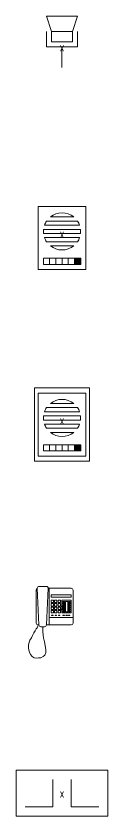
# Model space of a CAD drawing. Header units: metres. Extents: x -162 to 83385, y -62392 to -1971.
# Drawn here: x 57778 to 58278, y -26327 to -21962 of the extents above; entities that cross this region are included whole.
import ezdxf
from ezdxf.enums import TextEntityAlignment as Align

# ---------------------------------------------------------------- set-up
doc = ezdxf.new("R2010")
doc.units = ezdxf.units.M
doc.header["$LTSCALE"] = 0.5
for name, color, linetype, lineweight in [('ELIN_Attribut_01_Produkt_ID', 7, 'Continuous', 0), ('ELIN_Attribut_02_Stromkreis', 7, 'Continuous', 0), ('ELIN_Attribut_03_Verteilerbereich', 7, 'Continuous', 0), ('ELIN_Attribut_04_Montagehoehe', 7, 'Continuous', 0), ('ELIN_Attribut_05_Montageart', 7, 'Continuous', 0), ('ELIN_Attribut_06_Tuernummer', 7, 'Continuous', 0), ('ELIN_Attribut_07_Bemerkung', 7, 'Continuous', 0), ('ELIN_Attribut_08_Adresse', 7, 'Continuous', 0), ('ELIN_Attribut_10_AKZ1', 7, 'Continuous', 0), ('ELIN_Attribut_11_AKZ2', 7, 'Continuous', 0), ('ELIN_Attribut_12_Sonstiges1', 7, 'Continuous', 0), ('ELIN_Attribut_13_Sonstiges2', 7, 'Continuous', 0), ('ELIN_Attribut_14_Bauteil', 7, 'Continuous', 0), ('ELIN_Attribut_15_Ebene', 7, 'Continuous', 0), ('ELIN_Attribut_16_Raumnummer', 7, 'Continuous', 0), ('ELIN_Attribut_17_Raumname', 7, 'Continuous', 0), ('ELIN_Attribut_18_Montageabschnitt', 7, 'Continuous', 0), ('ELIN_Attribut_Basispunkt', 2, 'Continuous', 0), ('ELIN_Attribute_GEMOS', 11, 'Continuous', 0), ('ELIN_SWS_WA_Telekomunikation', 7, 'Continuous', 0)]:
    doc.layers.add(name, color=color, linetype=linetype, lineweight=lineweight)
doc.layers.get('0').off()
doc.styles.add('ELIN_Attribute', font='isocp.shx', dxfattribs={"width": 0.8})

# ---------------------------------------------------------------- blocks, each defined once
blk = doc.blocks.new('ELIN_SWS_SPRECHSTELLE_STECKDOSE')
at = {"color": 0}
for p, q in [((84.4, 168.7), (-84.4, 168.7)), ((-84.4, 168.7), (-56.3, 84.4)), ((56.3, 84.4), (84.4, 168.7)), ((-84.4, 84.4), (-84.4, 0)), ((-56.3, 84.4), (56.3, 84.4)), ((-56.3, 84.4), (-56.3, 28.1)), ((56.3, 28.1), (56.3, 84.4)), ((84.4, 0), (84.4, 84.4)), ((-84.4, 0), (84.4, 0)), ((-56.3, 28.1), (56.3, 28.1)), ((0, 0), (0, -112.5))]:
    blk.add_line(p, q, dxfattribs=at)
at = {"layer": 'ELIN_Attribut_01_Produkt_ID', "style": 'ELIN_Attribute', "width": 0.8, "flags": 8}
blk.add_attdef('01_PRODUKT_ID', text='', height=150, dxfattribs=at).set_placement((0, -169.5, 0), align=Align.TOP_CENTER)
at = {"layer": 'ELIN_Attribut_02_Stromkreis', "style": 'ELIN_Attribute', "width": 0.8, "flags": 8}
blk.add_attdef('02_STROMKREIS', text='', height=150, dxfattribs=at).set_placement((0, 236.6, 0), align=Align.CENTER)
at = {"layer": 'ELIN_Attribut_03_Verteilerbereich', "style": 'ELIN_Attribute', "width": 0.8, "flags": 8}
blk.add_attdef('03_VERTEILERBEREICH', (198.4, -672.7, 0), '', height=125, dxfattribs=at)
at = {"layer": 'ELIN_Attribut_04_Montagehoehe', "style": 'ELIN_Attribute', "width": 0.8, "flags": 8}
blk.add_attdef('04_MONTAGEHOEHE', text='', height=125, dxfattribs=at).set_placement((-424.5, -54.7, 0), align=Align.RIGHT)
at = {"layer": 'ELIN_Attribut_05_Montageart', "style": 'ELIN_Attribute', "width": 0.8, "flags": 8}
blk.add_attdef('05_MONTAGEART', (400.3, -54.7, 0), '', height=125, dxfattribs=at)
at = {"layer": 'ELIN_Attribut_06_Tuernummer', "style": 'ELIN_Attribute', "width": 0.8, "flags": 8}
blk.add_attdef('06_TUERNUMMER', text='', height=125, dxfattribs=at).set_placement((-424.9, -254.7, 0), align=Align.RIGHT)
at = {"layer": 'ELIN_Attribut_07_Bemerkung', "style": 'ELIN_Attribute', "width": 0.8, "flags": 8}
blk.add_attdef('07_BEMERKUNG', (198.4, -844.5, 0), '', height=125, dxfattribs=at)
at = {"layer": 'ELIN_Attribut_08_Adresse', "style": 'ELIN_Attribute', "width": 0.8, "flags": 8}
blk.add_attdef('08_ADRESSE', (198.4, -1100.6, 0), '', height=125, dxfattribs=at)
at = {"layer": 'ELIN_Attribut_10_AKZ1', "style": 'ELIN_Attribute', "width": 0.8, "flags": 8}
blk.add_attdef('10_AKZ1', (195.8, -1466.6, 0), '', height=125, dxfattribs=at)
at = {"layer": 'ELIN_Attribut_11_AKZ2', "style": 'ELIN_Attribute', "width": 0.8, "flags": 8}
blk.add_attdef('11_AKZ2', (195.8, -1622.9, 0), '', height=125, dxfattribs=at)
at = {"layer": 'ELIN_Attribut_12_Sonstiges1', "style": 'ELIN_Attribute', "width": 0.8, "flags": 8}
blk.add_attdef('12_SONSTIGES1', (198.4, -2000.7, 0), '', height=125, dxfattribs=at)
at = {"layer": 'ELIN_Attribut_13_Sonstiges2', "style": 'ELIN_Attribute', "width": 0.8, "flags": 8}
blk.add_attdef('13_SONSTIGES2', (198.4, -2151.6, 0), '', height=125, dxfattribs=at)
at = {"layer": 'ELIN_Attribut_14_Bauteil', "style": 'ELIN_Attribute', "width": 0.8, "flags": 8}
blk.add_attdef('14_BAUTEIL', (198.4, -2971.1, 0), '', height=125, dxfattribs=at)
at = {"layer": 'ELIN_Attribut_15_Ebene', "style": 'ELIN_Attribute', "width": 0.8, "flags": 8}
blk.add_attdef('15_EBENE', (198.4, -3118.3, 0), '', height=125, dxfattribs=at)
at = {"layer": 'ELIN_Attribut_16_Raumnummer', "style": 'ELIN_Attribute', "width": 0.8, "flags": 8}
blk.add_attdef('16_RAUMNUMMER', (198.4, -3312.6, 0), '', height=125, dxfattribs=at)
at = {"layer": 'ELIN_Attribut_17_Raumname', "style": 'ELIN_Attribute', "width": 0.8, "flags": 8}
blk.add_attdef('17_RAUMNAME', (198.4, -3469.1, 0), '', height=125, dxfattribs=at)
at = {"layer": 'ELIN_Attribut_18_Montageabschnitt', "style": 'ELIN_Attribute', "width": 0.8, "flags": 8}
blk.add_attdef('18_MONTAGEABSCHNITT', (198.4, -3670.1, 0), '', height=125, dxfattribs=at)
at = {"layer": 'ELIN_Attribut_Basispunkt', "style": 'ELIN_Attribute', "width": 0.8, "flags": 8}
blk.add_attdef('Basispunkt', text='', height=50, dxfattribs=at).set_placement((0, 0), align=Align.MIDDLE)
at = {"layer": 'ELIN_Attribute_GEMOS', "style": 'ELIN_Attribute', "width": 0.6, "flags": 8}
for tag, p in [('G01_PRO02ID', (1620.5, 183.6)), ('G02_BEZEICHNUNG', (1620.5, -14.6, 0)), ('G03_DESCRIPTION', (1620.5, -204.4, 0)), ('G04_GEMOS-SYMBOL', (1623.8, -404.4, 0)), ('G05_GEMOS-TYP', (1623.8, -604.4, 0)), ('G06_ORTSKENNUNG', (1620.5, -804.4, 0)), ('G08_FREI1', (1620.5, -1004.4, 0)), ('G08_FREI2', (1620.5, -1204.4, 0))]:
    blk.add_attdef(tag, p, '', height=125, dxfattribs=at)
blk = doc.blocks.new('ELIN_SWS_SPRECHSTELLE_INNEN')
blk.add_hatch(color=0).paths.add_polyline_path([(67.8, -168.8), (101.6, -168.8), (101.6, -135), (67.8, -135)])
at = {"color": 0}
for p, q in [((-129.1, 146.3), (129.7, 146.3)), ((-129.1, -196.9), (-129.1, 146.3)), ((129.7, 146.3), (129.7, -196.9)), ((-63.3, 90), (64, 90)), ((-95.1, 45), (95.8, 45)), ((-83.9, 67.5), (84.5, 67.5)), ((-100.9, 22.5), (100.9, 22.5)), ((-100.9, 0), (100.9, 0)), ((-95.1, -22.5), (95.8, -22.5)), ((-83.9, -45), (84.5, -45)), ((-63.3, -67.5), (64, -67.5)), ((-67.2, -135), (-100.9, -135)), ((-100.9, -135), (-100.9, -168.8)), ((-100.9, -168.8), (-67.2, -168.8)), ((-67.2, -168.8), (-67.2, -135)), ((-33.4, -135), (-67.2, -135)), ((-67.2, -135), (-67.2, -168.8)), ((-67.2, -168.8), (-33.4, -168.8)), ((0.3, -135), (-33.4, -135)), ((-33.4, -135), (-33.4, -168.8)), ((-33.4, -168.8), (-33.4, -135)), ((-33.4, -168.8), (0.3, -168.8)), ((0.3, -168.8), (0.3, -135)), ((34.1, -135), (0.3, -135)), ((0.3, -135), (0.3, -168.8)), ((0.3, -168.8), (34.1, -168.8)), ((34.1, -168.8), (34.1, -135)), ((67.8, -135), (34.1, -135)), ((34.1, -135), (34.1, -168.8)), ((34.1, -168.8), (67.8, -168.8)), ((67.8, -168.8), (67.8, -135)), ((101.6, -135), (67.8, -135)), ((67.8, -135), (67.8, -168.8)), ((67.8, -168.8), (101.6, -168.8)), ((101.6, -168.8), (101.6, -135)), ((129.7, -196.9), (-129.1, -196.9))]:
    blk.add_line(p, q, dxfattribs=at)
for start, end in [(51.0576, 128.9424), (146.251, 160.5288), (19.4712, 33.749), (173.6206, 186.3794), (353.6206, 6.3794), (199.4712, 213.749), (326.251, 340.5288), (231.0576, 308.9424)]:
    blk.add_arc((0.3, 11.3), 101.2, start, end, dxfattribs=at)
at = {"layer": 'ELIN_Attribut_01_Produkt_ID', "style": 'ELIN_Attribute', "width": 0.8, "flags": 8}
blk.add_attdef('01_PRODUKT_ID', text='', height=150, dxfattribs=at).set_placement((0, -297.6, 0), align=Align.TOP_CENTER)
at = {"layer": 'ELIN_Attribut_02_Stromkreis', "style": 'ELIN_Attribute', "width": 0.8, "flags": 8}
blk.add_attdef('02_STROMKREIS', text='', height=150, dxfattribs=at).set_placement((0, 248, 0), align=Align.CENTER)
at = {"layer": 'ELIN_Attribut_03_Verteilerbereich', "style": 'ELIN_Attribute', "width": 0.8, "flags": 8}
blk.add_attdef('03_VERTEILERBEREICH', (198.4, -672.7, 0), '', height=125, dxfattribs=at)
at = {"layer": 'ELIN_Attribut_04_Montagehoehe', "style": 'ELIN_Attribute', "width": 0.8, "flags": 8}
blk.add_attdef('04_MONTAGEHOEHE', text='', height=125, dxfattribs=at).set_placement((-424.5, -54.7, 0), align=Align.RIGHT)
at = {"layer": 'ELIN_Attribut_05_Montageart', "style": 'ELIN_Attribute', "width": 0.8, "flags": 8}
blk.add_attdef('05_MONTAGEART', (400.3, -54.7, 0), '', height=125, dxfattribs=at)
at = {"layer": 'ELIN_Attribut_06_Tuernummer', "style": 'ELIN_Attribute', "width": 0.8, "flags": 8}
blk.add_attdef('06_TUERNUMMER', text='', height=125, dxfattribs=at).set_placement((-424.9, -254.7, 0), align=Align.RIGHT)
at = {"layer": 'ELIN_Attribut_07_Bemerkung', "style": 'ELIN_Attribute', "width": 0.8, "flags": 8}
blk.add_attdef('07_BEMERKUNG', (198.4, -844.5, 0), '', height=125, dxfattribs=at)
at = {"layer": 'ELIN_Attribut_08_Adresse', "style": 'ELIN_Attribute', "width": 0.8, "flags": 8}
blk.add_attdef('08_ADRESSE', (198.4, -1100.6, 0), '', height=125, dxfattribs=at)
at = {"layer": 'ELIN_Attribut_10_AKZ1', "style": 'ELIN_Attribute', "width": 0.8, "flags": 8}
blk.add_attdef('10_AKZ1', (195.8, -1466.6, 0), '', height=125, dxfattribs=at)
at = {"layer": 'ELIN_Attribut_11_AKZ2', "style": 'ELIN_Attribute', "width": 0.8, "flags": 8}
blk.add_attdef('11_AKZ2', (195.8, -1622.9, 0), '', height=125, dxfattribs=at)
at = {"layer": 'ELIN_Attribut_12_Sonstiges1', "style": 'ELIN_Attribute', "width": 0.8, "flags": 8}
blk.add_attdef('12_SONSTIGES1', (198.4, -2000.7, 0), '', height=125, dxfattribs=at)
at = {"layer": 'ELIN_Attribut_13_Sonstiges2', "style": 'ELIN_Attribute', "width": 0.8, "flags": 8}
blk.add_attdef('13_SONSTIGES2', (198.4, -2151.6, 0), '', height=125, dxfattribs=at)
at = {"layer": 'ELIN_Attribut_14_Bauteil', "style": 'ELIN_Attribute', "width": 0.8, "flags": 8}
blk.add_attdef('14_BAUTEIL', (198.4, -2971.1, 0), '', height=125, dxfattribs=at)
at = {"layer": 'ELIN_Attribut_15_Ebene', "style": 'ELIN_Attribute', "width": 0.8, "flags": 8}
blk.add_attdef('15_EBENE', (198.4, -3118.3, 0), '', height=125, dxfattribs=at)
at = {"layer": 'ELIN_Attribut_16_Raumnummer', "style": 'ELIN_Attribute', "width": 0.8, "flags": 8}
blk.add_attdef('16_RAUMNUMMER', (198.4, -3312.6, 0), '', height=125, dxfattribs=at)
at = {"layer": 'ELIN_Attribut_17_Raumname', "style": 'ELIN_Attribute', "width": 0.8, "flags": 8}
blk.add_attdef('17_RAUMNAME', (198.4, -3469.1, 0), '', height=125, dxfattribs=at)
at = {"layer": 'ELIN_Attribut_18_Montageabschnitt', "style": 'ELIN_Attribute', "width": 0.8, "flags": 8}
blk.add_attdef('18_MONTAGEABSCHNITT', (198.4, -3670.1, 0), '', height=125, dxfattribs=at)
at = {"layer": 'ELIN_Attribut_Basispunkt', "style": 'ELIN_Attribute', "width": 0.8, "flags": 8}
blk.add_attdef('Basispunkt', text='', height=50, dxfattribs=at).set_placement((0, 0), align=Align.MIDDLE)
at = {"layer": 'ELIN_Attribute_GEMOS', "style": 'ELIN_Attribute', "width": 0.6, "flags": 8}
for tag, p in [('G01_PRO02ID', (1620.5, 183.6)), ('G02_BEZEICHNUNG', (1620.5, -14.6, 0)), ('G03_DESCRIPTION', (1620.5, -204.4, 0)), ('G04_GEMOS-SYMBOL', (1623.8, -404.4, 0)), ('G05_GEMOS-TYP', (1623.8, -604.4, 0)), ('G06_ORTSKENNUNG', (1620.5, -804.4, 0)), ('G08_FREI1', (1620.5, -1004.4, 0)), ('G08_FREI2', (1620.5, -1204.4, 0))]:
    blk.add_attdef(tag, p, '', height=125, dxfattribs=at)
blk = doc.blocks.new('ELIN_SWS_SPRECHSTELLE_AUSSEN')
blk.add_hatch(color=0).paths.add_polyline_path([(67.8, -168.8), (101.6, -168.8), (101.6, -135), (67.8, -135)])
at = {"color": 0}
for p, q in [((-149.7, 174.7), (150.3, 174.7)), ((-149.7, -225.3), (-149.7, 174.7)), ((150.3, 174.7), (150.3, -225.3)), ((-129.1, 146.3), (129.7, 146.3)), ((-129.1, -196.9), (-129.1, 146.3)), ((129.7, 146.3), (129.7, -196.9)), ((-63.3, 90), (64, 90)), ((-95.1, 45), (95.8, 45)), ((-83.9, 67.5), (84.5, 67.5)), ((-100.9, 22.5), (100.9, 22.5)), ((-100.9, 0), (100.9, 0)), ((-95.1, -22.5), (95.8, -22.5)), ((-83.9, -45), (84.5, -45)), ((-63.3, -67.5), (64, -67.5)), ((-67.2, -135), (-100.9, -135)), ((-100.9, -135), (-100.9, -168.8)), ((-100.9, -168.8), (-67.2, -168.8)), ((-67.2, -168.8), (-67.2, -135)), ((-33.4, -135), (-67.2, -135)), ((-67.2, -135), (-67.2, -168.8)), ((-67.2, -168.8), (-33.4, -168.8)), ((0.3, -135), (-33.4, -135)), ((-33.4, -135), (-33.4, -168.8)), ((-33.4, -168.8), (-33.4, -135)), ((-33.4, -168.8), (0.3, -168.8)), ((0.3, -168.8), (0.3, -135)), ((34.1, -135), (0.3, -135)), ((0.3, -135), (0.3, -168.8)), ((0.3, -168.8), (34.1, -168.8)), ((34.1, -168.8), (34.1, -135)), ((67.8, -135), (34.1, -135)), ((34.1, -135), (34.1, -168.8)), ((34.1, -168.8), (67.8, -168.8)), ((67.8, -168.8), (67.8, -135)), ((101.6, -135), (67.8, -135)), ((67.8, -135), (67.8, -168.8)), ((67.8, -168.8), (101.6, -168.8)), ((101.6, -168.8), (101.6, -135)), ((129.7, -196.9), (-129.1, -196.9)), ((150.3, -225.3), (-149.7, -225.3))]:
    blk.add_line(p, q, dxfattribs=at)
for start, end in [(51.0576, 128.9424), (146.251, 160.5288), (19.4712, 33.749), (173.6206, 186.3794), (353.6206, 6.3794), (199.4712, 213.749), (326.251, 340.5288), (231.0576, 308.9424)]:
    blk.add_arc((0.3, 11.3), 101.2, start, end, dxfattribs=at)
at = {"layer": 'ELIN_Attribut_01_Produkt_ID', "style": 'ELIN_Attribute', "width": 0.8, "flags": 8}
blk.add_attdef('01_PRODUKT_ID', text='', height=150, dxfattribs=at).set_placement((0, -271.6, 0), align=Align.TOP_CENTER)
at = {"layer": 'ELIN_Attribut_02_Stromkreis', "style": 'ELIN_Attribute', "width": 0.8, "flags": 8}
blk.add_attdef('02_STROMKREIS', text='', height=150, dxfattribs=at).set_placement((0, 219.6, 0), align=Align.CENTER)
at = {"layer": 'ELIN_Attribut_03_Verteilerbereich', "style": 'ELIN_Attribute', "width": 0.8, "flags": 8}
blk.add_attdef('03_VERTEILERBEREICH', (198.4, -672.7, 0), '', height=125, dxfattribs=at)
at = {"layer": 'ELIN_Attribut_04_Montagehoehe', "style": 'ELIN_Attribute', "width": 0.8, "flags": 8}
blk.add_attdef('04_MONTAGEHOEHE', text='', height=125, dxfattribs=at).set_placement((-424.5, -54.7, 0), align=Align.RIGHT)
at = {"layer": 'ELIN_Attribut_05_Montageart', "style": 'ELIN_Attribute', "width": 0.8, "flags": 8}
blk.add_attdef('05_MONTAGEART', (400.3, -54.7, 0), '', height=125, dxfattribs=at)
at = {"layer": 'ELIN_Attribut_06_Tuernummer', "style": 'ELIN_Attribute', "width": 0.8, "flags": 8}
blk.add_attdef('06_TUERNUMMER', text='', height=125, dxfattribs=at).set_placement((-424.9, -254.7, 0), align=Align.RIGHT)
at = {"layer": 'ELIN_Attribut_07_Bemerkung', "style": 'ELIN_Attribute', "width": 0.8, "flags": 8}
blk.add_attdef('07_BEMERKUNG', (198.4, -844.5, 0), '', height=125, dxfattribs=at)
at = {"layer": 'ELIN_Attribut_08_Adresse', "style": 'ELIN_Attribute', "width": 0.8, "flags": 8}
blk.add_attdef('08_ADRESSE', (198.4, -1100.6, 0), '', height=125, dxfattribs=at)
at = {"layer": 'ELIN_Attribut_10_AKZ1', "style": 'ELIN_Attribute', "width": 0.8, "flags": 8}
blk.add_attdef('10_AKZ1', (195.8, -1466.6, 0), '', height=125, dxfattribs=at)
at = {"layer": 'ELIN_Attribut_11_AKZ2', "style": 'ELIN_Attribute', "width": 0.8, "flags": 8}
blk.add_attdef('11_AKZ2', (195.8, -1622.9, 0), '', height=125, dxfattribs=at)
at = {"layer": 'ELIN_Attribut_12_Sonstiges1', "style": 'ELIN_Attribute', "width": 0.8, "flags": 8}
blk.add_attdef('12_SONSTIGES1', (198.4, -2000.7, 0), '', height=125, dxfattribs=at)
at = {"layer": 'ELIN_Attribut_13_Sonstiges2', "style": 'ELIN_Attribute', "width": 0.8, "flags": 8}
blk.add_attdef('13_SONSTIGES2', (198.4, -2151.6, 0), '', height=125, dxfattribs=at)
at = {"layer": 'ELIN_Attribut_14_Bauteil', "style": 'ELIN_Attribute', "width": 0.8, "flags": 8}
blk.add_attdef('14_BAUTEIL', (198.4, -2971.1, 0), '', height=125, dxfattribs=at)
at = {"layer": 'ELIN_Attribut_15_Ebene', "style": 'ELIN_Attribute', "width": 0.8, "flags": 8}
blk.add_attdef('15_EBENE', (198.4, -3118.3, 0), '', height=125, dxfattribs=at)
at = {"layer": 'ELIN_Attribut_16_Raumnummer', "style": 'ELIN_Attribute', "width": 0.8, "flags": 8}
blk.add_attdef('16_RAUMNUMMER', (198.4, -3312.6, 0), '', height=125, dxfattribs=at)
at = {"layer": 'ELIN_Attribut_17_Raumname', "style": 'ELIN_Attribute', "width": 0.8, "flags": 8}
blk.add_attdef('17_RAUMNAME', (198.4, -3469.1, 0), '', height=125, dxfattribs=at)
at = {"layer": 'ELIN_Attribut_18_Montageabschnitt', "style": 'ELIN_Attribute', "width": 0.8, "flags": 8}
blk.add_attdef('18_MONTAGEABSCHNITT', (198.4, -3670.1, 0), '', height=125, dxfattribs=at)
at = {"layer": 'ELIN_Attribut_Basispunkt', "style": 'ELIN_Attribute', "width": 0.8, "flags": 8}
blk.add_attdef('Basispunkt', text='', height=50, dxfattribs=at).set_placement((0, 0), align=Align.MIDDLE)
at = {"layer": 'ELIN_Attribute_GEMOS', "style": 'ELIN_Attribute', "width": 0.6, "flags": 8}
for tag, p in [('G01_PRO02ID', (1620.5, 183.6)), ('G02_BEZEICHNUNG', (1620.5, -14.6, 0)), ('G03_DESCRIPTION', (1620.5, -204.4, 0)), ('G04_GEMOS-SYMBOL', (1623.8, -404.4, 0)), ('G05_GEMOS-TYP', (1623.8, -604.4, 0)), ('G06_ORTSKENNUNG', (1620.5, -804.4, 0)), ('G08_FREI1', (1620.5, -1004.4, 0)), ('G08_FREI2', (1620.5, -1204.4, 0))]:
    blk.add_attdef(tag, p, '', height=125, dxfattribs=at)
blk = doc.blocks.new('ELIN_SWS_SPRECHSTELLE_TISCH')
at = {"color": 0}
for p, q in [((-139.7, -90), (-139.7, 90)), ((-125.2, -100.5), (-134.3, 99.5)), ((-124.3, 110), (-85.2, 110)), ((-75.2, 99.5), (-84.3, -100.5)), ((-75.2, 100), (50.3, 100)), ((-69.7, 100), (-69.7, -100)), ((60.3, 90), (60.3, -90)), ((50.3, 64), (-59, 64)), ((-59, 64), (-59, 51)), ((-59, 51), (50.3, 51)), ((50.3, 51), (50.3, 64)), ((-59, 35), (-46.3, 35)), ((-59, 22), (-59, 35)), ((-46.3, 22), (-59, 22)), ((-59, 16), (-46.3, 16)), ((-59, 3), (-59, 16)), ((-59, 16), (-46.3, 16)), ((-59, 3), (-59, 16)), ((-46.3, 3), (-59, 3)), ((-46.3, 3), (-59, 3)), ((-46.3, 35), (-46.3, 22)), ((-46.3, 16), (-46.3, 3)), ((-46.3, 16), (-46.3, 3)), ((-40.3, 35), (-27.5, 35)), ((-40.3, 22), (-40.3, 35)), ((-27.5, 22), (-40.3, 22)), ((-40.3, 16), (-27.5, 16)), ((-40.3, 3), (-40.3, 16)), ((-40.3, 16), (-27.5, 16)), ((-40.3, 3), (-40.3, 16)), ((-27.5, 3), (-40.3, 3)), ((-27.5, 3), (-40.3, 3)), ((-27.5, 35), (-27.5, 22)), ((-27.5, 16), (-27.5, 3)), ((-27.5, 16), (-27.5, 3)), ((-21.5, 35), (-8.7, 35)), ((-21.5, 22), (-21.5, 35)), ((-8.7, 22), (-21.5, 22)), ((-21.5, 16), (-8.7, 16)), ((-21.5, 3), (-21.5, 16)), ((-21.5, 16), (-8.7, 16)), ((-21.5, 3), (-21.5, 16)), ((-8.7, 3), (-21.5, 3)), ((-8.7, 3), (-21.5, 3)), ((-8.7, 35), (-8.7, 22)), ((-8.7, 16), (-8.7, 3)), ((-8.7, 16), (-8.7, 3)), ((0, 35), (50.3, 35)), ((0, -35), (0, 35)), ((5, 28), (15.2, 28)), ((5, 22.8), (5, 28)), ((15.2, 22.8), (5, 22.8)), ((5, 17.8), (15.2, 17.8)), ((5, 12.6), (5, 17.8)), ((15.2, 12.6), (5, 12.6)), ((5, 7.7), (15.2, 7.7)), ((5, 2.5), (5, 7.7)), ((15.2, 2.5), (5, 2.5)), ((15.2, 28), (15.2, 22.8)), ((15.2, 17.8), (15.2, 12.6)), ((15.2, 7.7), (15.2, 2.5)), ((18.4, 28), (31.8, 28)), ((18.4, -28), (18.4, 28)), ((31.8, 28), (31.8, -28)), ((35, 28), (45.2, 28)), ((35, 22.8), (35, 28)), ((45.2, 22.8), (35, 22.8)), ((35, 17.8), (45.2, 17.8)), ((35, 12.6), (35, 17.8)), ((45.2, 12.6), (35, 12.6)), ((35, 7.7), (45.2, 7.7)), ((35, 2.5), (35, 7.7)), ((45.2, 2.5), (35, 2.5)), ((45.2, 28), (45.2, 22.8)), ((45.2, 17.8), (45.2, 12.6)), ((45.2, 7.7), (45.2, 2.5)), ((50.3, 35), (50.3, -35)), ((-59, -3), (-46.3, -3)), ((-59, -16), (-59, -3)), ((-59, -3), (-46.3, -3)), ((-59, -16), (-59, -3)), ((-46.3, -16), (-59, -16)), ((-46.3, -16), (-59, -16)), ((-59, -22), (-46.3, -22)), ((-59, -35), (-59, -22)), ((-46.3, -35), (-59, -35)), ((-46.3, -3), (-46.3, -16)), ((-46.3, -3), (-46.3, -16)), ((-46.3, -22), (-46.3, -35)), ((-40.3, -3), (-27.5, -3)), ((-40.3, -16), (-40.3, -3)), ((-40.3, -3), (-27.5, -3)), ((-40.3, -16), (-40.3, -3)), ((-27.5, -16), (-40.3, -16)), ((-27.5, -16), (-40.3, -16)), ((-40.3, -22), (-27.5, -22)), ((-40.3, -35), (-40.3, -22)), ((-27.5, -35), (-40.3, -35)), ((-27.5, -3), (-27.5, -16)), ((-27.5, -3), (-27.5, -16)), ((-27.5, -22), (-27.5, -35)), ((-21.5, -3), (-8.7, -3)), ((-21.5, -16), (-21.5, -3)), ((-21.5, -3), (-8.7, -3)), ((-21.5, -16), (-21.5, -3)), ((-8.7, -16), (-21.5, -16)), ((-8.7, -16), (-21.5, -16)), ((-21.5, -22), (-8.7, -22)), ((-21.5, -35), (-21.5, -22)), ((-8.7, -35), (-21.5, -35)), ((-8.7, -3), (-8.7, -16)), ((-8.7, -3), (-8.7, -16)), ((-8.7, -22), (-8.7, -35)), ((50.3, -35), (0, -35)), ((5, -2.5), (15.2, -2.5)), ((5, -7.7), (5, -2.5)), ((15.2, -7.7), (5, -7.7)), ((5, -12.6), (15.2, -12.6)), ((5, -17.8), (5, -12.6)), ((15.2, -17.8), (5, -17.8)), ((5, -22.8), (15.2, -22.8)), ((5, -28), (5, -22.8)), ((15.2, -28), (5, -28)), ((15.2, -2.5), (15.2, -7.7)), ((15.2, -12.6), (15.2, -17.8)), ((15.2, -22.8), (15.2, -28)), ((31.8, -28), (18.4, -28)), ((35, -2.5), (45.2, -2.5)), ((35, -7.7), (35, -2.5)), ((45.2, -7.7), (35, -7.7)), ((35, -12.6), (45.2, -12.6)), ((35, -17.8), (35, -12.6)), ((45.2, -17.8), (35, -17.8)), ((35, -22.8), (45.2, -22.8)), ((35, -28), (35, -22.8)), ((45.2, -28), (35, -28)), ((45.2, -2.5), (45.2, -7.7)), ((45.2, -12.6), (45.2, -17.8)), ((45.2, -22.8), (45.2, -28)), ((-69.7, -60), (60.3, -60)), ((-56.7, -46.2), (-48.5, -46.2)), ((-56.7, -48.8), (-56.7, -46.2)), ((-48.5, -48.8), (-56.7, -48.8)), ((-48.5, -46.2), (-48.5, -48.8)), ((-38, -46.2), (-29.8, -46.2)), ((-38, -48.8), (-38, -46.2)), ((-29.8, -48.8), (-38, -48.8)), ((-29.8, -46.2), (-29.8, -48.8)), ((-19.2, -46.2), (-11, -46.2)), ((-19.2, -48.8), (-19.2, -46.2)), ((-11, -48.8), (-19.2, -48.8)), ((-11, -46.2), (-11, -48.8)), ((4.8, -46.2), (13, -46.2)), ((4.8, -48.8), (4.8, -46.2)), ((13, -48.8), (4.8, -48.8)), ((13, -46.2), (13, -48.8)), ((21.4, -46.2), (29.6, -46.2)), ((21.4, -48.8), (21.4, -46.2)), ((29.6, -48.8), (21.4, -48.8)), ((29.6, -46.2), (29.6, -48.8)), ((34.8, -46.2), (43, -46.2)), ((34.8, -48.8), (34.8, -46.2)), ((43, -48.8), (34.8, -48.8)), ((43, -46.2), (43, -48.8)), ((-146.5, -132.3), (-140.7, -122.2)), ((-140.7, -122.2), (-135.6, -115.5)), ((-135.6, -115.5), (-132.3, -107.2)), ((-132.3, -107.2), (-129.8, -100)), ((-125.2, -100), (-129.7, -100)), ((-94.3, -110), (-115.2, -110)), ((-104.7, -110), (-104.6, -136.5)), ((50.3, -100), (-84.3, -100)), ((-174.2, -182.6), (-166.6, -170.9)), ((-166.6, -170.9), (-160.8, -158.3)), ((-160.8, -158.3), (-154.1, -144)), ((-154.1, -144), (-146.5, -132.3)), ((-104.6, -136.5), (-102.9, -156.6)), ((-102.9, -156.6), (-100.4, -170.9)), ((-100.4, -170.9), (-95.4, -191.8)), ((-181.7, -210.2), (-179.2, -195.2)), ((-181.7, -225.3), (-181.7, -210.2)), ((-179.2, -195.2), (-174.2, -182.6)), ((-95.4, -191.8), (-91.2, -212.7)), ((-91.2, -212.7), (-87.8, -236.2)), ((-180.1, -237.9), (-181.7, -225.3)), ((-176.7, -249.6), (-180.1, -237.9)), ((-171.7, -261.4), (-176.7, -249.6)), ((-162.5, -272.2), (-171.7, -261.4)), ((-88.7, -251.3), (-93.7, -264.7)), ((-87.8, -236.2), (-88.7, -251.3)), ((-150.7, -278.9), (-162.5, -272.2)), ((-140.7, -281.5), (-150.7, -278.9)), ((-128.1, -280.6), (-140.7, -281.5)), ((-114.7, -278.9), (-128.1, -280.6)), ((-102.1, -273.1), (-114.7, -278.9)), ((-93.7, -264.7), (-102.1, -273.1))]:
    blk.add_line(p, q, dxfattribs=at)
for centre, start, end in [((-129.7, 90), 116.7238, 180), ((-124.3, 100), 90, 182.6026), ((-85.2, 100), 357.3974, 90), ((50.3, 90), 0, 90), ((-129.7, -90), 180, 270), ((-115.2, -100), 182.6026, 270), ((-94.3, -100), 270, 357.3974), ((50.3, -90), 270, 0)]:
    blk.add_arc(centre, 10, start, end, dxfattribs=at)
at = {"layer": 'ELIN_Attribut_01_Produkt_ID', "style": 'ELIN_Attribute', "width": 0.8, "flags": 8}
blk.add_attdef('01_PRODUKT_ID', text='', height=150, dxfattribs=at).set_placement((0, -320.2, 0), align=Align.TOP_CENTER)
at = {"layer": 'ELIN_Attribut_02_Stromkreis', "style": 'ELIN_Attribute', "width": 0.8, "flags": 8}
blk.add_attdef('02_STROMKREIS', text='', height=150, dxfattribs=at).set_placement((0, 214.8, 0), align=Align.CENTER)
at = {"layer": 'ELIN_Attribut_03_Verteilerbereich', "style": 'ELIN_Attribute', "width": 0.8, "flags": 8}
blk.add_attdef('03_VERTEILERBEREICH', (198.4, -844.5, 0), '', height=125, dxfattribs=at)
at = {"layer": 'ELIN_Attribut_04_Montagehoehe', "style": 'ELIN_Attribute', "width": 0.8, "flags": 8}
blk.add_attdef('04_MONTAGEHOEHE', text='', height=125, dxfattribs=at).set_placement((-424.5, -54.7, 0), align=Align.RIGHT)
at = {"layer": 'ELIN_Attribut_05_Montageart', "style": 'ELIN_Attribute', "width": 0.8, "flags": 8}
blk.add_attdef('05_MONTAGEART', (400.3, -54.7, 0), '', height=125, dxfattribs=at)
at = {"layer": 'ELIN_Attribut_06_Tuernummer', "style": 'ELIN_Attribute', "width": 0.8, "flags": 8}
blk.add_attdef('06_TUERNUMMER', text='', height=125, dxfattribs=at).set_placement((-424.9, -254.7, 0), align=Align.RIGHT)
at = {"layer": 'ELIN_Attribut_07_Bemerkung', "style": 'ELIN_Attribute', "width": 0.8, "flags": 8}
blk.add_attdef('07_BEMERKUNG', (198.4, -1016.4, 0), '', height=125, dxfattribs=at)
at = {"layer": 'ELIN_Attribut_08_Adresse', "style": 'ELIN_Attribute', "width": 0.8, "flags": 8}
blk.add_attdef('08_ADRESSE', (198.4, -1272.5, 0), '', height=125, dxfattribs=at)
at = {"layer": 'ELIN_Attribut_10_AKZ1', "style": 'ELIN_Attribute', "width": 0.8, "flags": 8}
blk.add_attdef('10_AKZ1', (195.8, -1638.5, 0), '', height=125, dxfattribs=at)
at = {"layer": 'ELIN_Attribut_11_AKZ2', "style": 'ELIN_Attribute', "width": 0.8, "flags": 8}
blk.add_attdef('11_AKZ2', (195.8, -1794.8, 0), '', height=125, dxfattribs=at)
at = {"layer": 'ELIN_Attribut_12_Sonstiges1', "style": 'ELIN_Attribute', "width": 0.8, "flags": 8}
blk.add_attdef('12_SONSTIGES1', (198.4, -2172.6, 0), '', height=125, dxfattribs=at)
at = {"layer": 'ELIN_Attribut_13_Sonstiges2', "style": 'ELIN_Attribute', "width": 0.8, "flags": 8}
blk.add_attdef('13_SONSTIGES2', (198.4, -2323.4, 0), '', height=125, dxfattribs=at)
at = {"layer": 'ELIN_Attribut_14_Bauteil', "style": 'ELIN_Attribute', "width": 0.8, "flags": 8}
blk.add_attdef('14_BAUTEIL', (198.4, -3142.9, 0), '', height=125, dxfattribs=at)
at = {"layer": 'ELIN_Attribut_15_Ebene', "style": 'ELIN_Attribute', "width": 0.8, "flags": 8}
blk.add_attdef('15_EBENE', (198.4, -3290.2, 0), '', height=125, dxfattribs=at)
at = {"layer": 'ELIN_Attribut_16_Raumnummer', "style": 'ELIN_Attribute', "width": 0.8, "flags": 8}
blk.add_attdef('16_RAUMNUMMER', (198.4, -3484.5, 0), '', height=125, dxfattribs=at)
at = {"layer": 'ELIN_Attribut_17_Raumname', "style": 'ELIN_Attribute', "width": 0.8, "flags": 8}
blk.add_attdef('17_RAUMNAME', (198.4, -3641, 0), '', height=125, dxfattribs=at)
at = {"layer": 'ELIN_Attribut_18_Montageabschnitt', "style": 'ELIN_Attribute', "width": 0.8, "flags": 8}
blk.add_attdef('18_MONTAGEABSCHNITT', (198.4, -3841.9, 0), '', height=125, dxfattribs=at)
at = {"layer": 'ELIN_Attribut_Basispunkt', "style": 'ELIN_Attribute', "width": 0.8, "flags": 8}
blk.add_attdef('Basispunkt', text='', height=50, dxfattribs=at).set_placement((0, 0), align=Align.MIDDLE)
at = {"layer": 'ELIN_Attribute_GEMOS', "style": 'ELIN_Attribute', "width": 0.6, "flags": 8}
for tag, p in [('G01_PRO02ID', (1620.5, 183.6)), ('G02_BEZEICHNUNG', (1620.5, -14.6, 0)), ('G03_DESCRIPTION', (1620.5, -204.4, 0)), ('G04_GEMOS-SYMBOL', (1623.8, -404.4, 0)), ('G05_GEMOS-TYP', (1623.8, -604.4, 0)), ('G06_ORTSKENNUNG', (1620.5, -804.4, 0)), ('G08_FREI1', (1620.5, -1004.4, 0)), ('G08_FREI2', (1620.5, -1204.4, 0))]:
    blk.add_attdef(tag, p, '', height=125, dxfattribs=at)
blk = doc.blocks.new('ELIN_SWS_DECT_SENDER')
at = {"color": 0}
for p, q in [((250, 125), (-250, 125)), ((-250, 125), (-250, -125)), ((250, -125), (250, 125)), ((-50, 75), (-50, -75)), ((50, 75), (50, -75)), ((-50, -75), (-200, -75)), ((50, -75), (200, -75)), ((-250, -125), (250, -125))]:
    blk.add_line(p, q, dxfattribs=at)
at = {"layer": 'ELIN_Attribut_01_Produkt_ID', "style": 'ELIN_Attribute', "width": 0.8, "flags": 8}
blk.add_attdef('01_PRODUKT_ID', text='', height=150, dxfattribs=at).set_placement((0, -211.8, 0), align=Align.TOP_CENTER)
at = {"layer": 'ELIN_Attribut_02_Stromkreis', "style": 'ELIN_Attribute', "width": 0.8, "flags": 8}
blk.add_attdef('02_STROMKREIS', text='', height=150, dxfattribs=at).set_placement((0, 195.7, 0), align=Align.CENTER)
at = {"layer": 'ELIN_Attribut_03_Verteilerbereich', "style": 'ELIN_Attribute', "width": 0.8, "flags": 8}
blk.add_attdef('03_VERTEILERBEREICH', (198.4, -672.7, 0), '', height=125, dxfattribs=at)
at = {"layer": 'ELIN_Attribut_04_Montagehoehe', "style": 'ELIN_Attribute', "width": 0.8, "flags": 8}
blk.add_attdef('04_MONTAGEHOEHE', text='', height=125, dxfattribs=at).set_placement((-424.5, -54.7, 0), align=Align.RIGHT)
at = {"layer": 'ELIN_Attribut_05_Montageart', "style": 'ELIN_Attribute', "width": 0.8, "flags": 8}
blk.add_attdef('05_MONTAGEART', (400.3, -54.7, 0), '', height=125, dxfattribs=at)
at = {"layer": 'ELIN_Attribut_06_Tuernummer', "style": 'ELIN_Attribute', "width": 0.8, "flags": 8}
blk.add_attdef('06_TUERNUMMER', text='', height=125, dxfattribs=at).set_placement((-424.9, -254.7, 0), align=Align.RIGHT)
at = {"layer": 'ELIN_Attribut_07_Bemerkung', "style": 'ELIN_Attribute', "width": 0.8, "flags": 8}
blk.add_attdef('07_BEMERKUNG', (198.4, -844.5, 0), '', height=125, dxfattribs=at)
at = {"layer": 'ELIN_Attribut_08_Adresse', "style": 'ELIN_Attribute', "width": 0.8, "flags": 8}
blk.add_attdef('08_ADRESSE', (198.4, -1100.6, 0), '', height=125, dxfattribs=at)
at = {"layer": 'ELIN_Attribut_10_AKZ1', "style": 'ELIN_Attribute', "width": 0.8, "flags": 8}
blk.add_attdef('10_AKZ1', (195.8, -1466.6, 0), '', height=125, dxfattribs=at)
at = {"layer": 'ELIN_Attribut_11_AKZ2', "style": 'ELIN_Attribute', "width": 0.8, "flags": 8}
blk.add_attdef('11_AKZ2', (195.8, -1622.9, 0), '', height=125, dxfattribs=at)
at = {"layer": 'ELIN_Attribut_12_Sonstiges1', "style": 'ELIN_Attribute', "width": 0.8, "flags": 8}
blk.add_attdef('12_SONSTIGES1', (198.4, -2000.7, 0), '', height=125, dxfattribs=at)
at = {"layer": 'ELIN_Attribut_13_Sonstiges2', "style": 'ELIN_Attribute', "width": 0.8, "flags": 8}
blk.add_attdef('13_SONSTIGES2', (198.4, -2151.6, 0), '', height=125, dxfattribs=at)
at = {"layer": 'ELIN_Attribut_14_Bauteil', "style": 'ELIN_Attribute', "width": 0.8, "flags": 8}
blk.add_attdef('14_BAUTEIL', (198.4, -2971.1, 0), '', height=125, dxfattribs=at)
at = {"layer": 'ELIN_Attribut_15_Ebene', "style": 'ELIN_Attribute', "width": 0.8, "flags": 8}
blk.add_attdef('15_EBENE', (198.4, -3118.3, 0), '', height=125, dxfattribs=at)
at = {"layer": 'ELIN_Attribut_16_Raumnummer', "style": 'ELIN_Attribute', "width": 0.8, "flags": 8}
blk.add_attdef('16_RAUMNUMMER', (198.4, -3312.6, 0), '', height=125, dxfattribs=at)
at = {"layer": 'ELIN_Attribut_17_Raumname', "style": 'ELIN_Attribute', "width": 0.8, "flags": 8}
blk.add_attdef('17_RAUMNAME', (198.4, -3469.1, 0), '', height=125, dxfattribs=at)
at = {"layer": 'ELIN_Attribut_18_Montageabschnitt', "style": 'ELIN_Attribute', "width": 0.8, "flags": 8}
blk.add_attdef('18_MONTAGEABSCHNITT', (198.4, -3670.1, 0), '', height=125, dxfattribs=at)
at = {"layer": 'ELIN_Attribut_Basispunkt', "style": 'ELIN_Attribute', "width": 0.8, "flags": 8}
blk.add_attdef('Basispunkt', text='', height=50, dxfattribs=at).set_placement((0, 0), align=Align.MIDDLE)
at = {"layer": 'ELIN_Attribute_GEMOS', "style": 'ELIN_Attribute', "width": 0.6, "flags": 8}
for tag, p in [('G01_PRO02ID', (1620.5, 183.6)), ('G02_BEZEICHNUNG', (1620.5, -14.6, 0)), ('G03_DESCRIPTION', (1620.5, -204.4, 0)), ('G04_GEMOS-SYMBOL', (1623.8, -404.4, 0)), ('G05_GEMOS-TYP', (1623.8, -604.4, 0)), ('G06_ORTSKENNUNG', (1620.5, -804.4, 0)), ('G08_FREI1', (1620.5, -1004.4, 0)), ('G08_FREI2', (1620.5, -1204.4, 0))]:
    blk.add_attdef(tag, p, '', height=125, dxfattribs=at)

msp = doc.modelspace()

# ---------------------------------------------------------------- block references
at = {"layer": 'ELIN_SWS_WA_Telekomunikation', "lineweight": 0}
ref = msp.add_blockref('ELIN_SWS_SPRECHSTELLE_STECKDOSE', (58027.9, -22130.5), dxfattribs=at)
ref.add_attrib('Basispunkt', 'x', dxfattribs={"layer": 'ELIN_Attribut_Basispunkt', "height": 50, "style": 'ELIN_Attribute', "width": 0.8}).set_placement((58027.9, -22130.5), align=Align.MIDDLE)
ref = msp.add_blockref('ELIN_SWS_SPRECHSTELLE_INNEN', (58027.9, -23148.4), dxfattribs=at)
ref.add_attrib('Basispunkt', 'x', dxfattribs={"layer": 'ELIN_Attribut_Basispunkt', "height": 50, "style": 'ELIN_Attribute', "width": 0.8}).set_placement((58027.9, -23148.4), align=Align.MIDDLE)
ref = msp.add_blockref('ELIN_SWS_SPRECHSTELLE_AUSSEN', (58027.9, -24166.3), dxfattribs=at)
ref.add_attrib('Basispunkt', 'x', dxfattribs={"layer": 'ELIN_Attribut_Basispunkt', "height": 50, "style": 'ELIN_Attribute', "width": 0.8}).set_placement((58027.9, -24166.3), align=Align.MIDDLE)
ref = msp.add_blockref('ELIN_SWS_SPRECHSTELLE_TISCH', (58027.9, -25184.2), dxfattribs=at)
ref.add_attrib('Basispunkt', 'x', dxfattribs={"layer": 'ELIN_Attribut_Basispunkt', "height": 50, "style": 'ELIN_Attribute', "width": 0.8}).set_placement((58027.9, -25184.2), align=Align.MIDDLE)
ref = msp.add_blockref('ELIN_SWS_DECT_SENDER', (58027.9, -26202.1), dxfattribs=at)
ref.add_attrib('Basispunkt', 'x', dxfattribs={"layer": 'ELIN_Attribut_Basispunkt', "height": 50, "style": 'ELIN_Attribute', "width": 0.8}).set_placement((58027.9, -26202.1), align=Align.MIDDLE)

doc.saveas('drawing.dxf')
